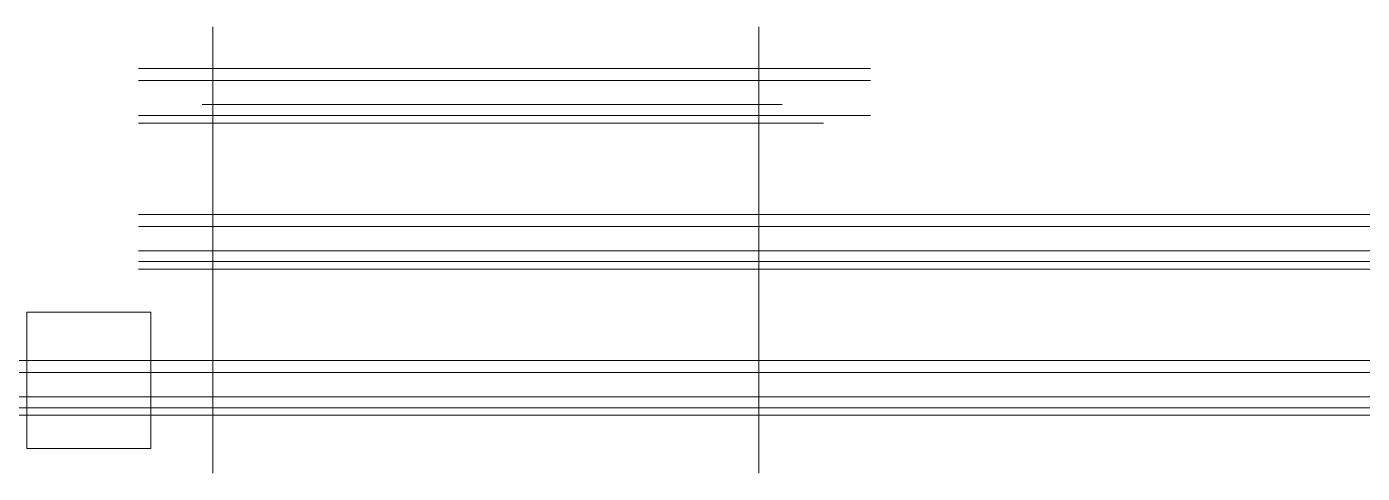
# Model space of a CAD drawing. Header units: millimetres. Extents: x 42.2 to 69.2, y 4 to 13.
import ezdxf

# ---------------------------------------------------------------- set-up
doc = ezdxf.new("R2010")
doc.units = ezdxf.units.MM
doc.layers.get('0').update_dxf_attribs({"color": 178, "lineweight": 0, "true_color": 0x000000})

# ---------------------------------------------------------------- blocks, each defined once
blk = doc.blocks.new('block 1')
for p, q in [((2.5, 2.75), (0, 2.75)), ((0, 2.75), (0, 0)), ((2.5, 0), (2.5, 2.75)), ((0, 0), (2.5, 0))]:
    blk.add_line(p, q)

msp = doc.modelspace()

# ---------------------------------------------------------------- linework, layer by layer
for p, q in [((46, 13), (46, 4)), ((57, 13), (57, 4)), ((44.5, 12.159), (59.25, 12.159)), ((44.5, 11.919), (59.25, 11.919)), ((45.786, 11.429), (57.47, 11.429)), ((44.5, 11.209), (59.25, 11.209)), ((44.5, 11.059), (58.303, 11.059)), ((57.47, 6.271), (69.154, 6.271))]:
    msp.add_line(p, q)
for p in [(47.438, 6.271), (44.844, 6.031), (43.792, 5.541), (44.634, 5.321), (38.303, 5.171)]:
    msp.add_xline(p, (1, 0))
for p in [(44.5, 9.215), (44.5, 8.975), (44.5, 8.485), (44.5, 8.265), (44.5, 8.115)]:
    msp.add_ray(p, (1, 0))

# ---------------------------------------------------------------- block references
at = {"zscale": 0.01}
msp.add_blockref('block 1', (42.25, 4.5), dxfattribs=at)

doc.saveas('drawing.dxf')
